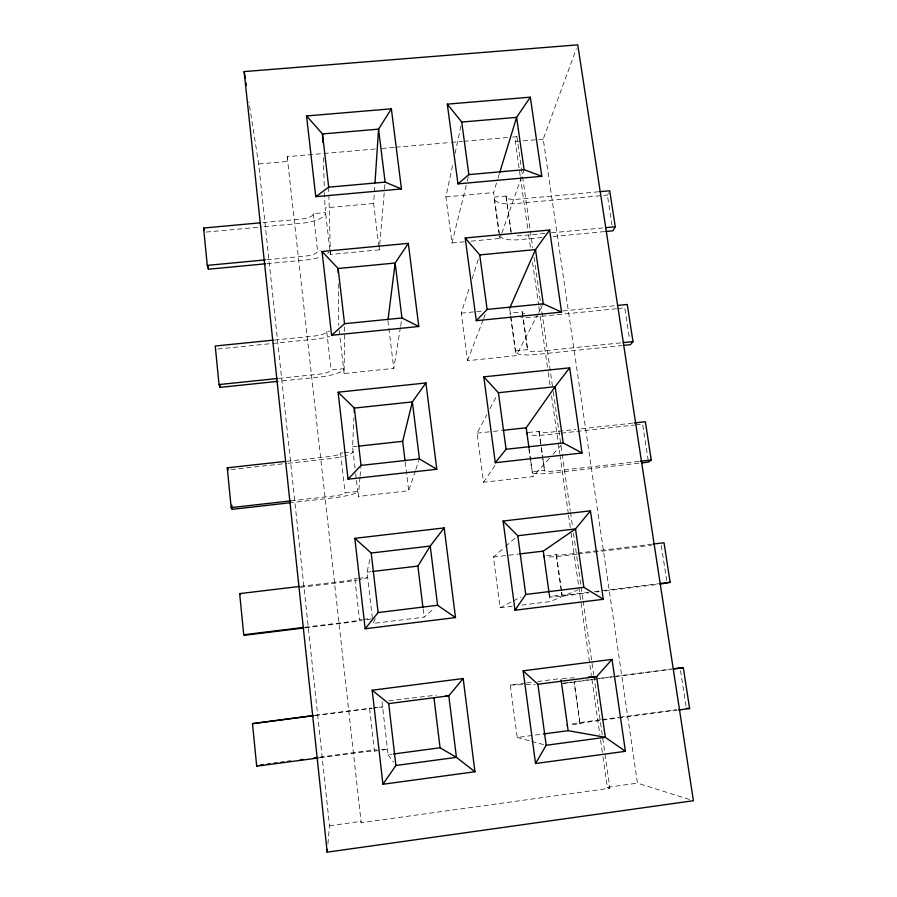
<?xml version="1.0" encoding="UTF-8"?>
<svg xmlns="http://www.w3.org/2000/svg" width="897" height="897" viewBox="0 0 897 897"><rect width="100%" height="100%" fill="white"/><g stroke="black" fill="none" stroke-linecap="round" stroke-linejoin="round"><path stroke-width="0.67" stroke-dasharray="4.49 3.36" d="M400.41 327.495L393.761 368.375L344.134 373.533L344.549 323.705M355.055 468.178L352.588 446.807L353.911 417.767M330.118 252.147L330.388 254.479L379.296 249.848L373.634 203.484L374.823 185.589M379.296 249.848L379.655 245.711M379.767 244.32L384.409 190.411M384.521 189.032L385.116 182.125M415.401 470.847L408.696 490.737L358.318 496.456L359.966 477.552M360.078 476.206L361.02 465.408M327.921 843.819L329.513 825.767L258.672 163.96L248.918 101.922M400.634 326.138L401.957 317.964M464.31 241.798L451.965 242.975L445.887 196.903L453.097 162.873M455.104 153.353L460.879 126.129M372.367 618.291L367.052 572.151L370.013 558.483M451.965 242.975L466.877 182.663M467.202 181.317L468.862 174.623M499.326 233.814L493.608 192.552L497.644 179.355M498.048 178.043L499.259 174.085M520.17 175.554L515.327 141.558L516.874 136.703L509.911 137.308M538.133 313.681L516.201 355.649L467.505 360.706L461.226 313.165L469.647 286.692M472.17 278.754L479.738 254.916M415.849 469.523L418.989 460.239M471.16 241.147L499.965 238.423L501.356 234.453M501.815 233.142L524.095 169.679M689.412 799.462L637.453 783.126L543.234 139.125L576.322 48.774M467.505 360.706L483.203 319.691M483.696 318.413L485.165 314.567M375.26 618.605L372.973 623.449L424.124 617.136L434.473 608.009M538.772 312.448L543.29 303.814M549.446 458.255L532.964 476.632L483.539 482.238L477.058 433.161L486.768 414.784M489.997 408.651L496.467 396.396M612.034 225.326L607.381 195.098L608.547 192.933M483.539 482.238L495.974 464.063M553.113 454.174L561.365 444.979M512.299 606.26L500.1 607.762L493.417 557.059L504.585 547.282M505.605 546.396L515.753 537.505M500.1 607.762L512.31 601.427M513.533 600.799L520.854 596.998M521.796 605.083L550.265 601.573L577.634 589.968M579.922 723.587L574.091 682.023L614.972 676.562M562.912 683.323L565.996 682.841M567.117 682.673L582.231 680.61M329.513 825.767L360.975 821.405L361.166 822.695L609.882 788.239L604.926 753.581M602.975 756.799L607.314 787.297L637.453 783.126M381.999 701.678L388.109 754.713L392.213 754.164M525.35 683.122L510.303 685.073L517.221 737.469L543.369 733.97M319.601 757.169L360.998 751.664A26.405 1.267 -7.6 0 1 376.751 749.825M600.474 719.786L588.006 721.446A25.901 1.222 -7.1 0 0 569.494 724.428M601.853 719.607L618.482 717.387M619.872 717.208L676.674 709.639M319.937 757.752L361.188 752.258A13.197 0.628 -7.6 0 1 374.453 751.114L387.504 749.376A26.405 1.267 -7.6 0 0 381.64 749.399M677.201 710.177L590.338 721.749A12.95 0.605 -7.1 0 0 580.079 723.733L569.954 725.079M388.793 700.804L436.379 695.141M526.718 682.942L532.19 682.236M537.662 681.529L559.549 678.693M315.139 715.29L371.851 708.013M583.611 680.431L612.573 676.674M613.952 676.495L671.864 668.971M314.881 715.537L372.221 708.305M616.071 676.416L670.956 669.297M373.522 708.137L382.604 706.959L374.554 707.699M562.901 683.536L574.237 682.068L580.079 723.733M304.902 627.227L346.612 622.103A12.984 0.65 -7 0 0 359.529 619.872L362.096 619.547M363.386 619.39L371.089 618.448M589.071 592.278L572.308 594.33A12.737 0.628 -7.5 0 1 562.038 594.969L549.558 596.494A25.475 1.245 -7.5 0 0 570.178 595.216L588.185 593.007M594.352 591.628L657.736 583.824M305.249 627.822L346.556 622.742A25.968 1.289 -7 0 0 362.018 620.578M596.494 591.975L599.263 591.639M604.802 590.955L658.813 584.306M367.052 572.151L371.167 571.658M493.417 557.059L518.343 554.088M300.54 586.324L342.049 581.346A12.917 1.032 -6.9 0 0 354.853 578.778L357.41 578.475M358.688 578.318L367.635 577.253A25.822 2.074 -6.9 0 1 359.91 579.63M546.733 555.804L556.387 554.638A12.67 0.998 -7.7 0 0 566.669 554.424L651.514 544.255M300.36 587.367L342.037 582.366A25.822 2.074 -6.9 0 0 357.398 580.101M577.006 554.189L564.594 555.669A25.34 2.007 -7.7 0 1 546.262 557.026M578.386 554.021L651.446 545.253M290.863 500.862L332.495 496.153A12.771 1.839 -6.5 0 0 345.087 492.89L357.735 491.466A25.542 3.678 -6.5 0 1 332.585 497.947L291.334 502.623M638.877 461.462L554.862 470.97A12.536 1.783 -7.9 0 1 544.569 470.331L532.28 471.721A25.071 3.566 -7.9 0 0 552.922 472.966L640.166 463.065M286.648 461.271L328.078 456.696A12.704 2.209 -6.4 0 0 340.568 453.131L343.08 452.85M344.347 452.716L353.149 451.74A25.408 4.418 -6.4 0 1 345.726 455.654M528.221 432.489L539.097 431.289A12.468 2.13 -8.1 0 0 549.39 432.32L575.908 429.394M581.379 428.8L632.845 423.126M231.09 469.568L286.58 463.435M287.971 463.289L328.201 458.849A25.408 4.418 -6.4 0 0 343.282 456.293M559.919 433.285L547.506 434.653A24.937 4.272 -8.1 0 1 529.297 434.843M561.298 433.128L634.358 425.066M635.738 424.909L642.633 424.158L648.262 460.766M352.588 446.807L356.759 446.347M477.058 433.161L492.072 431.513M493.44 431.367L501.625 430.47M278.642 378.377L318.839 374.206A12.558 2.96 -6 0 0 331.116 369.99L343.573 368.701A25.127 5.92 -6 0 1 319.04 377.076L278.653 381.281M620.589 342.889L537.953 351.467A12.334 2.859 -8.4 0 1 527.649 349.628L515.54 350.884A24.668 5.73 -8.4 0 0 536.193 354.494L622.092 345.558M461.226 313.165L481.981 311.091M274.549 340.03L314.555 335.994A12.502 3.296 -5.8 0 0 326.732 331.486L329.491 331.206M524.7 313.872A12.278 3.196 -8.5 0 1 522.346 311.808L510.292 313.019A24.544 6.391 -8.5 0 0 510.326 314.701M562.868 310.956L616.127 305.585M217.769 349.011L314.802 339.201A25.004 6.604 -5.8 0 0 329.603 336.375M616.463 308.714L530.946 317.359A24.544 6.391 -8.5 0 1 520.821 317.729M617.842 308.568L624.738 307.873L629.559 339.234M266.947 263.662L305.922 259.962A24.735 8.017 -5.5 0 0 320.554 256.968M542.158 237.526L519.98 239.634A24.286 7.759 -8.8 0 1 499.405 235.844M553.258 236.483L604.556 231.605M266.824 259.749L305.608 256.071A12.367 4.003 -5.5 0 0 317.572 250.958L320.307 250.7M544.984 233.422L521.561 235.631A12.143 3.88 -8.8 0 1 515.865 235.653M551.487 232.805L604.242 227.804M262.866 222.591L301.459 219.047A12.3 4.328 -5.3 0 0 313.333 213.654L325.555 212.544A24.611 8.656 -5.3 0 1 301.807 223.252L263.023 226.818M598.579 191.779L516.425 199.325A12.087 4.193 -9 0 1 506.121 196.028L494.236 197.116A24.174 8.387 -9 0 0 514.889 203.619L607.381 195.098M206.209 232.054L261.632 226.952M329.849 249.803L325.017 207.913L373.634 203.484M445.887 196.903L493.608 192.552M258.672 163.96L287.69 161.426L287.208 156.672L376.292 148.924M381.853 148.442L394.388 147.355M395.779 147.231L450.059 142.511M451.449 142.399L462.583 141.423M463.973 141.311L508.521 137.432M515.327 141.558L543.234 139.125M562.296 678.446L574.663 677.796M510.303 685.073L535.15 684.333M517.221 737.469L530.385 741.012M531.697 741.371L543.548 744.566M607.314 787.297L609.882 788.239M388.109 754.713L393.559 762.259M661.302 545.454L666.706 580.583M680.554 670.597L686.16 707.004M516.874 136.703L522.413 175.52M522.603 176.911L530.127 229.587M530.329 230.966L532.706 247.606M534.085 257.304L552.485 386.226M553.281 391.776L561.993 452.772M562.184 454.151L570.301 510.987M570.492 512.378L572.678 527.627M573.463 533.166L580.987 585.842M581.189 587.232L582.96 599.712M583.162 601.091L593.646 674.566M593.848 675.946L604.735 752.191M520.372 176.911L528.255 232.278M528.636 234.969L530.396 247.337M532.549 262.451L538.615 305.047M538.817 306.415L539.792 313.288M540.185 316.058L548.056 371.257M548.246 372.636L550.197 386.327M551.565 395.913L558.012 441.178M558.203 442.557L559.784 453.59M559.975 454.97L568.373 513.903M568.563 515.259L570.313 527.571M571.097 533.042L591.381 675.452M591.964 679.556L599.813 734.609M600.598 740.16L602.773 755.409M506.121 196.028L511.256 232.682M522.346 311.808L527.649 349.628M539.097 431.289L541.171 446.101M541.362 447.446L544.569 470.331M556.387 554.638L561.466 590.932M561.657 592.278L562.038 594.969M506.143 197.127L511.279 233.702M522.334 312.649L527.627 350.391M539.041 431.861L541.115 446.639M541.295 447.973L542.618 457.38M542.808 458.726L544.501 470.813M556.286 554.918L561.343 590.988M561.533 592.368L561.926 595.148M499.64 236.113L499.965 238.423M509.81 309.487L516.201 355.649M529.107 448.803L530.598 459.589M530.789 460.935L532.964 476.632M549.188 593.803L550.265 601.573M494.348 199.313L499.035 233.142M510.516 316.047L515.54 352.398M528.86 448.522L532.201 472.674M548.818 592.693L549.401 596.853M387.919 320.509L393.761 368.375M405.175 461.91L408.696 490.737M423.115 608.861L424.124 617.136M339.133 330.242L344.134 373.533M355.683 473.661L356.311 479.133M356.468 480.5L358.318 496.456M313.333 213.654L317.572 250.958M326.732 331.486L331.116 369.99M340.568 453.131L345.087 492.89M354.853 578.778L359.529 619.872M369.62 708.641L374.453 751.114M287.208 156.672L361.166 822.695M323.312 157.67L324.31 186.98M324.49 192.563L325.017 207.913M328.683 187.17L330.388 254.479M338.259 283.777L338.584 325.454M329.076 251.945A24.735 8.017 -5.5 0 1 327.652 253.38M371.347 618.751A25.968 1.289 -7 0 1 365.696 619.95"/><path stroke-width="1.35" d="M354.169 412.239L354.36 408.09L338.113 392.202L425.918 382.963L436.794 469.266L348.058 479.211L338.113 392.202M375.002 182.831L378.556 129.157L391.361 108.829L306.539 115.948L315.766 196.69L401.464 188.964L391.361 108.829M327.192 852.15L244.141 71.592L577.758 44.85L693.403 800.718L327.192 852.15L327.439 849.369M388.087 319.141L395.151 263.023L408.314 243.367L322.034 251.508L331.61 335.299L418.798 326.497L408.314 243.367M405.007 460.542L402.663 441.313L412.362 401.901L425.918 382.963M499.663 172.762L516.605 117.361L530.306 97.168L447.3 104.142L457.963 183.863L541.81 176.305L530.306 97.168M509.642 308.321L535.52 249.579L549.626 230.024L465.218 237.997L476.285 320.7L561.556 312.089L549.626 230.024M535.543 763.526L546.172 745.272L537.908 684.254L523.142 670.821L612.046 659.396L625.411 751.316L535.543 763.526L523.142 670.821M599.97 191.655L609.713 190.758L615.275 226.762L612.875 230.821L605.946 231.471M422.947 607.482L417.89 566.085L430.235 546.06L444.194 527.907L354.82 538.335L365.157 628.752L455.497 617.573L444.194 527.907M515.024 610.218L525.743 594.464L517.782 535.733L503.094 521.034L590.45 510.842L603.311 599.297L515.024 610.218L503.094 521.034M382.929 784.258L395.891 765.489L388.704 703.607L372.188 690.219L463.177 678.524L474.928 771.756L382.929 784.258L372.188 690.219M528.916 447.457L526.191 427.779L555.142 386.674L569.651 367.826L483.797 376.863L495.29 462.717L582.041 452.985L569.651 367.826M365.157 628.752L378.119 612.561L437.579 605.273L455.497 617.573M495.29 462.717L506.076 449.285L563.193 442.939L582.041 452.985M590.45 510.842L575.504 528.927L543.279 551.117L519.733 553.92M463.177 678.524L448.803 695.803L388.704 703.607M617.517 305.451L627.261 304.464L632.99 341.6L630.4 344.695L623.471 345.412M612.046 659.396L596.64 676.63L537.908 684.254M348.058 479.211L361.02 465.408L419.437 458.916L436.794 469.266M476.285 320.7L487.127 309.431L543.29 303.814L561.556 312.089M313.759 715.47L252.494 723.644L256.688 766.173L257.506 765.433M331.61 335.299L344.549 323.705L401.957 317.964L418.798 326.497M457.963 183.863L468.862 174.623L524.095 169.679L541.81 176.305M634.235 422.969L645.358 421.747L651.267 460.049L648.475 462.123L641.546 462.908M315.766 196.69L328.683 187.17L385.116 182.125L401.464 188.964M652.904 544.087L664.027 542.763L670.137 582.299L660.192 584.138M393.581 753.985L440.068 747.773L456.427 757.348L474.928 771.756M543.369 733.97L568.149 730.663L605.318 737.312L625.411 751.316M395.891 765.489L456.427 757.348L448.803 695.803L446.044 695.657M546.172 745.272L605.318 737.312L596.64 676.63L588.398 677.067M260.265 765.074L263.023 764.704M267.171 764.154L269.93 763.784M274.067 763.235L276.825 762.865M280.963 762.315L283.732 761.945M287.87 761.396L290.628 761.026M300.282 759.748L303.051 759.378M314.085 757.909L316.843 757.539M256.688 766.173L318.57 757.931M678.581 709.998L689.614 708.529L683.312 667.693L673.243 668.792M252.494 723.644L313.49 715.716M673.703 668.938L683.312 667.693M525.743 594.464L583.857 587.333L603.311 599.297M299.161 586.492L239.667 593.623L243.726 634.762L303.511 627.407M659.104 583.655L670.137 582.299M303.87 627.99L244.646 635.278L243.726 634.762M372.547 571.49L417.89 566.085M354.82 538.335L371.201 553.023L430.235 546.06L437.579 605.273M517.782 535.733L575.504 528.927L583.857 587.333M285.257 461.417L227.255 467.808L231.179 507.624L290.863 500.862M640.245 461.305L651.267 460.049M231.179 507.624L232.211 509.328L289.955 502.78M358.15 446.201L402.663 441.313M502.993 430.325L526.191 427.779M483.797 376.863L498.407 392.718L555.142 386.674L563.193 442.939M273.17 340.165L215.235 346.007L219.036 384.566L277.251 378.523M623.348 342.598L632.99 341.6M219.036 384.566L220.157 387.358L277.263 381.427M260.108 222.848L203.597 228.029L207.274 265.377L208.485 269.212L265.557 263.796M465.218 237.997L479.738 254.916L535.52 249.579L543.29 303.814M207.274 265.377L265.445 259.872M605.621 227.681L615.275 226.762M447.3 104.142L461.742 122.048L516.605 117.361L524.095 169.679M686.373 708.35L689.614 708.529M239.667 593.623L240.62 594.532M322.034 251.508L338.135 268.495L344.549 323.705M306.539 115.948L322.494 133.945L328.683 187.17M227.255 467.808L228.309 469.871M203.597 228.029L204.213 230.103M244.141 71.592L245.229 78.488M245.879 82.625L246.305 85.383M543.279 551.117L548.998 592.457M561.096 679.814L568.149 730.663M461.742 122.048L468.862 174.623M479.738 254.916L487.127 309.431M498.407 392.718L506.076 449.285M385.116 182.125L378.556 129.157L322.494 133.945L322.785 142.309M401.957 317.964L395.151 263.023L338.135 268.495L338.169 272.654M419.437 458.916L412.362 401.901L354.36 408.09L361.02 465.408M433.969 697.776L440.068 747.773M371.201 553.023L378.119 612.561M208.216 266.465L208.485 269.212M219.888 384.634L220.157 387.358M231.807 505.246L232.211 509.328M526.808 433.767A24.937 4.272 -8.1 0 1 526.864 432.634M543.84 556.678A25.34 2.007 -7.7 0 1 543.974 556.129M567.42 725.415A25.901 1.222 -7.1 0 1 567.162 725.124"/></g></svg>
